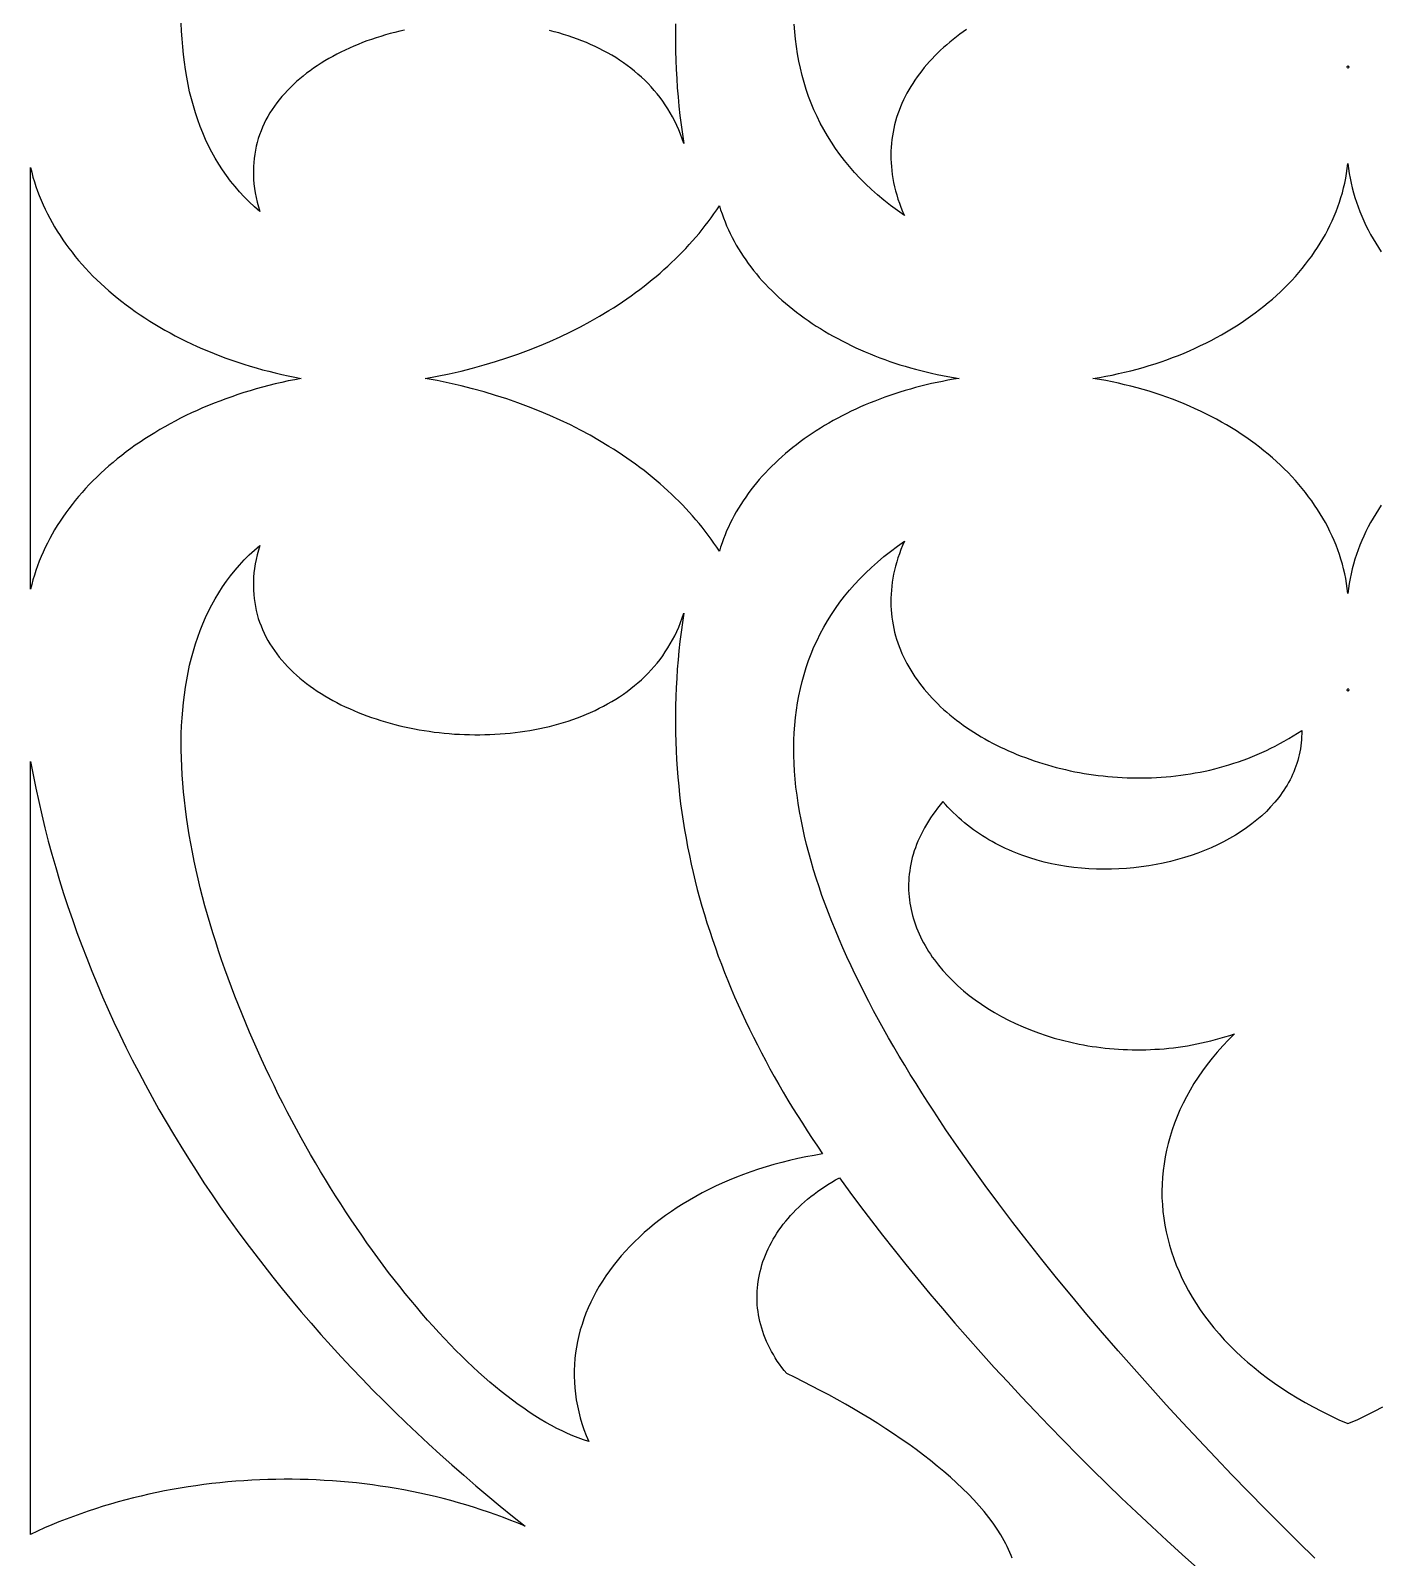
# Model space of a CAD drawing. Extents: x -4950 to -2150, y -1354 to 1346.
# Drawn here: x -2648.6 to -2495.7, y 380.7 to 554 of the extents above; entities that cross this region are included whole.
import ezdxf

# ---------------------------------------------------------------- set-up
doc = ezdxf.new("R2010")
doc.units = 0
doc.layers.add('LAYER_1', color=18, linetype='CONTINUOUS')

msp = doc.modelspace()

# ---------------------------------------------------------------- linework, layer by layer
at = {"layer": 'LAYER_1'}
for points in [[(-2606.17, 554.03), (-2606.72, 553.91), (-2607.27, 553.77), (-2607.81, 553.63), (-2608.34, 553.47), (-2608.88, 553.31), (-2609.4, 553.15), (-2609.92, 552.97), (-2610.44, 552.79), (-2610.95, 552.6), (-2611.45, 552.4), (-2611.95, 552.19), (-2612.44, 551.97), (-2612.92, 551.75), (-2613.4, 551.52), (-2613.86, 551.28), (-2614.32, 551.04), (-2614.77, 550.79), (-2615.22, 550.53), (-2615.65, 550.26), (-2616.08, 549.98), (-2616.5, 549.7), (-2616.9, 549.41), (-2617.3, 549.12), (-2617.69, 548.81), (-2618.06, 548.5), (-2618.43, 548.18), (-2618.79, 547.86), (-2619.13, 547.52), (-2619.46, 547.19), (-2619.78, 546.84), (-2620.09, 546.49), (-2620.39, 546.13), (-2620.67, 545.76), (-2620.94, 545.39), (-2621.2, 545.01), (-2621.45, 544.62), (-2621.68, 544.23), (-2621.9, 543.83), (-2622.1, 543.42), (-2622.29, 543.01), (-2622.46, 542.59), (-2622.62, 542.16), (-2622.77, 541.73), (-2622.89, 541.29), (-2623.01, 540.85), (-2623.1, 540.39), (-2623.18, 539.94), (-2623.24, 539.47), (-2623.29, 539), (-2623.32, 538.53), (-2623.33, 538.05), (-2623.32, 537.56), (-2623.3, 537.07), (-2623.26, 536.57), (-2623.2, 536.06), (-2623.12, 535.55), (-2623.02, 535.04), (-2622.9, 534.51), (-2622.76, 533.99), (-2622.6, 533.45), (-2623.21, 533.98), (-2623.8, 534.53), (-2624.36, 535.09), (-2624.9, 535.67), (-2625.41, 536.27), (-2625.91, 536.88), (-2626.38, 537.51), (-2626.83, 538.16), (-2627.26, 538.82), (-2627.66, 539.49), (-2628.04, 540.19), (-2628.41, 540.89), (-2628.75, 541.61), (-2629.07, 542.35), (-2629.37, 543.1), (-2629.64, 543.86), (-2629.9, 544.63), (-2630.14, 545.42), (-2630.36, 546.22), (-2630.56, 547.03), (-2630.74, 547.86), (-2630.9, 548.69), (-2631.04, 549.54), (-2631.16, 550.39), (-2631.27, 551.26), (-2631.35, 552.14), (-2631.42, 553.02), (-2631.47, 553.92), (-2631.51, 554.83)], [(-2575.43, 554.72), (-2575.44, 553.69), (-2575.44, 552.67), (-2575.43, 551.64), (-2575.4, 550.61), (-2575.36, 549.57), (-2575.3, 548.53), (-2575.23, 547.49), (-2575.14, 546.44), (-2575.04, 545.39), (-2574.93, 544.34), (-2574.8, 543.28), (-2574.65, 542.22), (-2574.49, 541.15), (-2574.67, 541.68), (-2574.86, 542.2), (-2575.07, 542.71), (-2575.29, 543.21), (-2575.52, 543.69), (-2575.77, 544.17), (-2576.03, 544.63), (-2576.3, 545.08), (-2576.59, 545.53), (-2576.88, 545.96), (-2577.19, 546.38), (-2577.52, 546.79), (-2577.85, 547.19), (-2578.2, 547.58), (-2578.55, 547.96), (-2578.92, 548.33), (-2579.3, 548.68), (-2579.69, 549.03), (-2580.09, 549.37), (-2580.5, 549.69), (-2580.91, 550.01), (-2581.34, 550.32), (-2581.78, 550.61), (-2582.22, 550.9), (-2582.67, 551.17), (-2583.14, 551.44), (-2583.6, 551.69), (-2584.08, 551.94), (-2584.56, 552.17), (-2585.06, 552.4), (-2585.55, 552.61), (-2586.06, 552.82), (-2586.57, 553.01), (-2587.08, 553.2), (-2587.61, 553.37), (-2588.13, 553.54), (-2588.66, 553.7), (-2589.2, 553.84), (-2589.74, 553.98)], [(-2542.4, 554.11), (-2542.79, 553.83), (-2543.18, 553.55), (-2543.56, 553.26), (-2543.93, 552.97), (-2544.3, 552.67), (-2544.66, 552.37), (-2545.01, 552.06), (-2545.35, 551.75), (-2545.68, 551.43), (-2546, 551.11), (-2546.32, 550.78), (-2546.62, 550.45), (-2546.92, 550.11), (-2547.21, 549.77), (-2547.49, 549.42), (-2547.76, 549.07), (-2548.02, 548.71), (-2548.27, 548.35), (-2548.51, 547.98), (-2548.74, 547.62), (-2548.96, 547.24), (-2549.17, 546.86), (-2549.37, 546.48), (-2549.56, 546.1), (-2549.74, 545.71), (-2549.9, 545.31), (-2550.06, 544.91), (-2550.2, 544.51), (-2550.34, 544.11), (-2550.46, 543.7), (-2550.57, 543.29), (-2550.66, 542.87), (-2550.75, 542.45), (-2550.82, 542.03), (-2550.88, 541.6), (-2550.93, 541.17), (-2550.97, 540.74), (-2550.99, 540.3), (-2551, 539.87), (-2550.99, 539.42), (-2550.97, 538.98), (-2550.94, 538.53), (-2550.9, 538.08), (-2550.84, 537.63), (-2550.77, 537.17), (-2550.68, 536.72), (-2550.58, 536.26), (-2550.46, 535.79), (-2550.33, 535.33), (-2550.19, 534.86), (-2550.03, 534.39), (-2549.85, 533.92), (-2549.66, 533.44), (-2549.45, 532.97), (-2550.26, 533.54), (-2551.04, 534.13), (-2551.79, 534.73), (-2552.51, 535.33), (-2553.2, 535.95), (-2553.87, 536.59), (-2554.5, 537.23), (-2555.11, 537.88), (-2555.69, 538.55), (-2556.24, 539.22), (-2556.77, 539.9), (-2557.27, 540.6), (-2557.74, 541.3), (-2558.19, 542.02), (-2558.61, 542.74), (-2559, 543.48), (-2559.37, 544.22), (-2559.72, 544.98), (-2560.03, 545.74), (-2560.33, 546.51), (-2560.6, 547.29), (-2560.84, 548.08), (-2561.06, 548.88), (-2561.26, 549.69), (-2561.43, 550.5), (-2561.58, 551.33), (-2561.71, 552.16), (-2561.81, 553), (-2561.89, 553.84), (-2561.95, 554.7)], [(-2495.35, 500.13), (-2495.67, 499.64), (-2495.98, 499.15), (-2496.28, 498.66), (-2496.56, 498.16), (-2496.83, 497.65), (-2497.09, 497.14), (-2497.33, 496.62), (-2497.56, 496.1), (-2497.78, 495.58), (-2497.98, 495.05), (-2498.16, 494.51), (-2498.34, 493.98), (-2498.49, 493.43), (-2498.64, 492.89), (-2498.77, 492.34), (-2498.88, 491.79), (-2498.98, 491.23), (-2499.06, 490.67), (-2499.13, 490.11), (-2499.2, 490.67), (-2499.28, 491.23), (-2499.38, 491.79), (-2499.49, 492.34), (-2499.62, 492.89), (-2499.76, 493.43), (-2499.92, 493.98), (-2500.09, 494.51), (-2500.28, 495.05), (-2500.48, 495.58), (-2500.7, 496.1), (-2500.92, 496.62), (-2501.17, 497.14), (-2501.42, 497.65), (-2501.69, 498.16), (-2501.98, 498.66), (-2502.27, 499.15), (-2502.58, 499.64), (-2502.91, 500.13), (-2503.24, 500.61), (-2503.59, 501.08), (-2503.95, 501.55), (-2504.32, 502.02), (-2504.7, 502.47), (-2505.1, 502.93), (-2505.51, 503.37), (-2505.92, 503.81), (-2506.35, 504.24), (-2506.8, 504.67), (-2507.25, 505.09), (-2507.71, 505.5), (-2508.19, 505.9), (-2508.67, 506.3), (-2509.17, 506.69), (-2509.67, 507.08), (-2510.19, 507.45), (-2510.71, 507.82), (-2511.25, 508.18), (-2511.79, 508.54), (-2512.35, 508.88), (-2512.91, 509.22), (-2513.48, 509.55), (-2514.06, 509.87), (-2514.65, 510.19), (-2515.25, 510.49), (-2515.86, 510.79), (-2516.48, 511.07), (-2517.1, 511.35), (-2517.73, 511.62), (-2518.37, 511.88), (-2519.02, 512.13), (-2519.68, 512.37), (-2520.34, 512.61), (-2521.01, 512.83), (-2521.69, 513.04), (-2522.37, 513.25), (-2523.06, 513.44), (-2523.76, 513.62), (-2524.47, 513.79), (-2525.18, 513.96), (-2525.89, 514.11), (-2526.62, 514.25), (-2527.34, 514.38), (-2528.08, 514.5), (-2527.34, 514.62), (-2526.62, 514.75), (-2525.89, 514.89), (-2525.18, 515.05), (-2524.47, 515.21), (-2523.76, 515.38), (-2523.06, 515.56), (-2522.37, 515.76), (-2521.69, 515.96), (-2521.01, 516.17), (-2520.34, 516.4), (-2519.68, 516.63), (-2519.02, 516.87), (-2518.37, 517.12), (-2517.73, 517.38), (-2517.1, 517.65), (-2516.48, 517.93), (-2515.86, 518.22), (-2515.25, 518.51), (-2514.65, 518.82), (-2514.06, 519.13), (-2513.48, 519.45), (-2512.91, 519.78), (-2512.35, 520.12), (-2511.79, 520.46), (-2511.25, 520.82), (-2510.71, 521.18), (-2510.19, 521.55), (-2509.67, 521.93), (-2509.17, 522.31), (-2508.67, 522.7), (-2508.19, 523.1), (-2507.71, 523.5), (-2507.25, 523.92), (-2506.8, 524.34), (-2506.35, 524.76), (-2505.92, 525.19), (-2505.51, 525.63), (-2505.1, 526.08), (-2504.7, 526.53), (-2504.32, 526.99), (-2503.95, 527.45), (-2503.59, 527.92), (-2503.24, 528.39), (-2502.91, 528.87), (-2502.58, 529.36), (-2502.27, 529.85), (-2501.98, 530.35), (-2501.69, 530.85), (-2501.42, 531.35), (-2501.17, 531.86), (-2500.92, 532.38), (-2500.7, 532.9), (-2500.48, 533.43), (-2500.28, 533.96), (-2500.09, 534.49), (-2499.92, 535.03), (-2499.76, 535.57), (-2499.62, 536.11), (-2499.49, 536.66), (-2499.38, 537.22), (-2499.28, 537.77), (-2499.2, 538.33), (-2499.13, 538.89), (-2499.06, 538.33), (-2498.98, 537.77), (-2498.88, 537.22), (-2498.77, 536.66), (-2498.64, 536.11), (-2498.49, 535.57), (-2498.34, 535.03), (-2498.16, 534.49), (-2497.98, 533.96), (-2497.78, 533.43), (-2497.56, 532.9), (-2497.33, 532.38), (-2497.09, 531.86), (-2496.83, 531.35), (-2496.56, 530.85), (-2496.28, 530.35), (-2495.98, 529.85), (-2495.67, 529.36), (-2495.35, 528.87)], [(-2502.88, 380.62), (-2504.76, 382.48), (-2506.65, 384.35), (-2508.53, 386.25), (-2510.41, 388.17), (-2512.3, 390.11), (-2514.17, 392.07), (-2516.04, 394.05), (-2517.9, 396.04), (-2519.74, 398.05), (-2521.58, 400.08), (-2523.39, 402.11), (-2525.2, 404.16), (-2526.98, 406.22), (-2528.74, 408.29), (-2530.47, 410.36), (-2532.19, 412.45), (-2533.87, 414.54), (-2535.53, 416.63), (-2537.15, 418.73), (-2538.74, 420.83), (-2540.3, 422.94), (-2541.82, 425.04), (-2543.3, 427.14), (-2544.74, 429.24), (-2545.44, 430.29), (-2546.13, 431.34), (-2546.81, 432.39), (-2547.48, 433.43), (-2548.14, 434.48), (-2548.79, 435.52), (-2549.42, 436.56), (-2550.04, 437.6), (-2550.65, 438.64), (-2551.25, 439.67), (-2551.83, 440.71), (-2552.4, 441.74), (-2552.95, 442.76), (-2553.49, 443.79), (-2554.02, 444.81), (-2554.53, 445.83), (-2555.03, 446.85), (-2555.51, 447.86), (-2555.98, 448.87), (-2556.43, 449.88), (-2556.87, 450.88), (-2557.29, 451.88), (-2557.69, 452.87), (-2558.08, 453.86), (-2558.45, 454.85), (-2558.81, 455.83), (-2559.14, 456.81), (-2559.46, 457.78), (-2559.76, 458.75), (-2560.05, 459.71), (-2560.31, 460.67), (-2560.56, 461.62), (-2560.79, 462.56), (-2561, 463.5), (-2561.19, 464.44), (-2561.36, 465.37), (-2561.51, 466.29), (-2561.64, 467.21), (-2561.76, 468.12), (-2561.85, 469.02), (-2561.92, 469.92), (-2561.97, 470.81), (-2562, 471.7), (-2562, 472.57), (-2561.99, 473.44), (-2561.95, 474.3), (-2561.89, 475.16), (-2561.81, 476.01), (-2561.71, 476.85), (-2561.58, 477.68), (-2561.43, 478.5), (-2561.26, 479.32), (-2561.06, 480.12), (-2560.84, 480.92), (-2560.6, 481.71), (-2560.33, 482.49), (-2560.03, 483.26), (-2559.72, 484.03), (-2559.37, 484.78), (-2559, 485.52), (-2558.61, 486.26), (-2558.19, 486.98), (-2557.74, 487.7), (-2557.27, 488.4), (-2556.77, 489.1), (-2556.24, 489.78), (-2555.69, 490.46), (-2555.11, 491.12), (-2554.5, 491.77), (-2553.87, 492.42), (-2553.2, 493.05), (-2552.51, 493.67), (-2551.79, 494.28), (-2551.04, 494.87), (-2550.26, 495.46), (-2549.45, 496.04), (-2549.66, 495.56), (-2549.85, 495.08), (-2550.03, 494.61), (-2550.19, 494.14), (-2550.33, 493.68), (-2550.46, 493.21), (-2550.58, 492.75), (-2550.68, 492.29), (-2550.77, 491.83), (-2550.84, 491.37), (-2550.9, 490.92), (-2550.94, 490.47), (-2550.97, 490.02), (-2550.99, 489.58), (-2551, 489.14), (-2550.99, 488.7), (-2550.97, 488.26), (-2550.93, 487.83), (-2550.88, 487.4), (-2550.82, 486.97), (-2550.75, 486.55), (-2550.66, 486.13), (-2550.57, 485.72), (-2550.46, 485.3), (-2550.34, 484.9), (-2550.2, 484.49), (-2550.06, 484.09), (-2549.9, 483.69), (-2549.74, 483.3), (-2549.56, 482.91), (-2549.37, 482.52), (-2549.17, 482.14), (-2548.96, 481.76), (-2548.74, 481.39), (-2548.51, 481.02), (-2548.27, 480.65), (-2548.02, 480.29), (-2547.76, 479.94), (-2547.49, 479.58), (-2547.21, 479.24), (-2546.92, 478.89), (-2546.62, 478.56), (-2546.32, 478.22), (-2546, 477.9), (-2545.68, 477.57), (-2545.35, 477.25), (-2545.01, 476.94), (-2544.66, 476.63), (-2544.3, 476.33), (-2543.93, 476.03), (-2543.56, 475.74), (-2543.18, 475.45), (-2542.79, 475.17), (-2542.4, 474.9), (-2542, 474.63), (-2541.59, 474.36), (-2541.17, 474.1), (-2540.75, 473.85), (-2540.32, 473.6), (-2539.89, 473.36), (-2539.45, 473.12), (-2539, 472.9), (-2538.55, 472.67), (-2538.09, 472.46), (-2537.63, 472.24), (-2537.16, 472.04), (-2536.69, 471.84), (-2536.21, 471.65), (-2535.72, 471.47), (-2535.24, 471.29), (-2534.74, 471.12), (-2534.25, 470.95), (-2533.75, 470.79), (-2533.24, 470.64), (-2532.73, 470.5), (-2532.22, 470.36), (-2531.7, 470.23), (-2531.18, 470.11), (-2530.66, 469.99), (-2530.13, 469.88), (-2529.6, 469.78), (-2529.07, 469.69), (-2528.54, 469.6), (-2528, 469.52), (-2527.46, 469.45), (-2526.92, 469.39), (-2526.38, 469.33), (-2525.83, 469.29), (-2525.29, 469.25), (-2524.74, 469.21), (-2524.19, 469.19), (-2523.64, 469.17), (-2523.09, 469.17), (-2522.53, 469.17), (-2521.98, 469.18), (-2521.43, 469.19), (-2520.87, 469.22), (-2520.32, 469.25), (-2519.76, 469.29), (-2519.21, 469.35), (-2518.66, 469.41), (-2518.1, 469.47), (-2517.55, 469.55), (-2517, 469.64), (-2516.45, 469.73), (-2515.9, 469.84), (-2515.35, 469.95), (-2514.8, 470.07), (-2514.25, 470.21), (-2513.71, 470.35), (-2513.17, 470.5), (-2512.63, 470.66), (-2512.09, 470.83), (-2511.55, 471.01), (-2511.02, 471.2), (-2510.49, 471.39), (-2509.96, 471.6), (-2509.43, 471.82), (-2508.91, 472.05), (-2508.39, 472.29), (-2507.88, 472.53), (-2507.37, 472.79), (-2506.86, 473.06), (-2506.35, 473.34), (-2505.85, 473.63), (-2505.36, 473.93), (-2504.87, 474.24), (-2504.38, 474.56), (-2504.38, 474.2), (-2504.39, 473.85), (-2504.41, 473.5), (-2504.44, 473.16), (-2504.48, 472.81), (-2504.53, 472.47), (-2504.59, 472.14), (-2504.66, 471.8), (-2504.74, 471.47), (-2504.82, 471.15), (-2504.92, 470.82), (-2505.03, 470.5), (-2505.15, 470.19), (-2505.27, 469.87), (-2505.41, 469.57), (-2505.55, 469.26), (-2505.7, 468.96), (-2505.86, 468.66), (-2506.03, 468.36), (-2506.21, 468.07), (-2506.39, 467.79), (-2506.58, 467.5), (-2506.78, 467.22), (-2506.99, 466.95), (-2507.43, 466.41), (-2507.9, 465.88), (-2508.39, 465.37), (-2508.92, 464.88), (-2509.46, 464.41), (-2510.04, 463.95), (-2510.64, 463.51), (-2511.26, 463.09), (-2511.9, 462.68), (-2512.56, 462.29), (-2513.24, 461.93), (-2513.94, 461.58), (-2514.66, 461.25), (-2515.4, 460.94), (-2516.15, 460.65), (-2516.91, 460.38), (-2517.69, 460.13), (-2518.48, 459.9), (-2519.28, 459.69), (-2520.09, 459.5), (-2520.91, 459.33), (-2521.74, 459.19), (-2522.58, 459.07), (-2523.42, 458.97), (-2524.26, 458.89), (-2525.11, 458.84), (-2525.97, 458.81), (-2526.82, 458.8), (-2527.67, 458.82), (-2528.53, 458.86), (-2529.38, 458.92), (-2530.23, 459.01), (-2531.08, 459.13), (-2531.92, 459.27), (-2532.76, 459.44), (-2533.59, 459.63), (-2534.41, 459.85), (-2535.23, 460.1), (-2536.03, 460.37), (-2536.43, 460.51), (-2536.82, 460.67), (-2537.21, 460.83), (-2537.6, 461), (-2537.99, 461.17), (-2538.37, 461.35), (-2538.75, 461.54), (-2539.12, 461.73), (-2539.49, 461.94), (-2539.86, 462.15), (-2540.22, 462.36), (-2540.58, 462.59), (-2540.94, 462.82), (-2541.29, 463.06), (-2541.63, 463.3), (-2541.97, 463.55), (-2542.31, 463.82), (-2542.64, 464.08), (-2542.97, 464.36), (-2543.29, 464.64), (-2543.6, 464.93), (-2543.91, 465.23), (-2544.22, 465.54), (-2544.52, 465.85), (-2544.81, 466.17), (-2545.09, 466.5), (-2545.4, 466.13), (-2545.7, 465.75), (-2545.98, 465.38), (-2546.24, 465.01), (-2546.5, 464.63), (-2546.74, 464.26), (-2546.97, 463.88), (-2547.18, 463.51), (-2547.38, 463.13), (-2547.57, 462.75), (-2547.75, 462.38), (-2547.92, 462), (-2548.07, 461.63), (-2548.21, 461.25), (-2548.34, 460.88), (-2548.45, 460.5), (-2548.56, 460.13), (-2548.65, 459.75), (-2548.73, 459.38), (-2548.8, 459), (-2548.86, 458.63), (-2548.91, 458.26), (-2548.94, 457.89), (-2548.97, 457.52), (-2548.98, 457.15), (-2548.98, 456.79), (-2548.98, 456.42), (-2548.96, 456.06), (-2548.93, 455.69), (-2548.89, 455.33), (-2548.84, 454.97), (-2548.78, 454.61), (-2548.71, 454.26), (-2548.63, 453.9), (-2548.53, 453.55), (-2548.43, 453.2), (-2548.32, 452.85), (-2548.21, 452.5), (-2548.08, 452.16), (-2547.94, 451.82), (-2547.79, 451.48), (-2547.63, 451.14), (-2547.47, 450.8), (-2547.29, 450.47), (-2547.11, 450.14), (-2546.92, 449.81), (-2546.72, 449.49), (-2546.51, 449.17), (-2546.29, 448.85), (-2546.06, 448.54), (-2545.59, 447.92), (-2545.08, 447.31), (-2544.54, 446.72), (-2543.97, 446.14), (-2543.38, 445.57), (-2542.75, 445.03), (-2542.1, 444.5), (-2541.42, 443.98), (-2540.71, 443.49), (-2539.98, 443.01), (-2539.23, 442.55), (-2538.45, 442.11), (-2537.66, 441.7), (-2536.84, 441.3), (-2536, 440.93), (-2535.14, 440.57), (-2534.26, 440.24), (-2533.36, 439.94), (-2532.45, 439.66), (-2531.52, 439.4), (-2530.58, 439.17), (-2529.62, 438.96), (-2529.14, 438.87), (-2528.65, 438.79), (-2528.16, 438.71), (-2527.67, 438.64), (-2527.17, 438.57), (-2526.67, 438.51), (-2526.17, 438.46), (-2525.67, 438.42), (-2525.16, 438.39), (-2524.65, 438.36), (-2524.14, 438.34), (-2523.63, 438.32), (-2523.11, 438.32), (-2522.59, 438.32), (-2522.07, 438.33), (-2521.55, 438.35), (-2521.03, 438.38), (-2520.51, 438.41), (-2519.98, 438.45), (-2519.46, 438.5), (-2518.93, 438.56), (-2518.4, 438.63), (-2517.87, 438.71), (-2517.34, 438.79), (-2516.81, 438.88), (-2516.28, 438.99), (-2515.75, 439.1), (-2515.22, 439.22), (-2514.68, 439.34), (-2514.15, 439.48), (-2513.62, 439.63), (-2513.09, 439.78), (-2512.55, 439.95), (-2512.02, 440.12), (-2512.7, 439.45), (-2513.34, 438.76), (-2513.96, 438.06), (-2514.54, 437.36), (-2515.1, 436.65), (-2515.63, 435.93), (-2516.13, 435.21), (-2516.6, 434.48), (-2517.04, 433.74), (-2517.45, 433), (-2517.83, 432.26), (-2518.19, 431.51), (-2518.52, 430.75), (-2518.81, 430), (-2519.08, 429.23), (-2519.32, 428.47), (-2519.54, 427.7), (-2519.72, 426.93), (-2519.88, 426.16), (-2520, 425.39), (-2520.1, 424.62), (-2520.18, 423.84), (-2520.22, 423.07), (-2520.24, 422.3), (-2520.23, 421.52), (-2520.19, 420.75), (-2520.12, 419.98), (-2520.03, 419.21), (-2519.91, 418.44), (-2519.76, 417.68), (-2519.58, 416.92), (-2519.38, 416.16), (-2519.15, 415.4), (-2518.9, 414.65), (-2518.61, 413.9), (-2518.3, 413.16), (-2517.97, 412.42), (-2517.61, 411.69), (-2517.22, 410.97), (-2516.8, 410.25), (-2516.36, 409.54), (-2515.89, 408.83), (-2515.4, 408.13), (-2514.88, 407.44), (-2514.33, 406.76), (-2513.76, 406.09), (-2513.16, 405.43), (-2512.54, 404.77), (-2511.89, 404.13), (-2511.21, 403.49), (-2510.51, 402.87), (-2509.79, 402.26), (-2509.04, 401.66), (-2508.26, 401.07), (-2507.46, 400.49), (-2506.63, 399.92), (-2505.78, 399.37), (-2504.9, 398.83), (-2504, 398.31), (-2503.08, 397.8), (-2502.13, 397.3), (-2501.15, 396.82), (-2500.15, 396.35), (-2499.13, 395.9), (-2498.1, 396.35), (-2497.1, 396.82), (-2496.13, 397.3), (-2495.18, 397.8)], [(-2537.23, 380.62), (-2537.35, 380.95), (-2537.49, 381.28), (-2537.63, 381.61), (-2537.79, 381.95), (-2537.96, 382.28), (-2538.13, 382.61), (-2538.52, 383.28), (-2538.94, 383.94), (-2539.4, 384.6), (-2539.89, 385.27), (-2540.42, 385.93), (-2540.98, 386.58), (-2541.58, 387.24), (-2542.2, 387.89), (-2542.86, 388.54), (-2543.54, 389.19), (-2544.24, 389.83), (-2544.98, 390.46), (-2545.73, 391.09), (-2546.51, 391.72), (-2547.31, 392.34), (-2548.13, 392.95), (-2548.97, 393.56), (-2549.82, 394.16), (-2550.69, 394.75), (-2551.58, 395.33), (-2552.47, 395.91), (-2553.38, 396.47), (-2554.3, 397.03), (-2555.23, 397.58), (-2556.16, 398.12), (-2557.1, 398.65), (-2558.05, 399.16), (-2559, 399.67), (-2559.95, 400.16), (-2560.9, 400.65), (-2561.86, 401.12), (-2562.81, 401.58), (-2563.09, 401.93), (-2563.37, 402.28), (-2563.63, 402.64), (-2563.88, 403), (-2564.11, 403.37), (-2564.33, 403.73), (-2564.54, 404.1), (-2564.74, 404.47), (-2564.92, 404.84), (-2565.09, 405.22), (-2565.25, 405.59), (-2565.4, 405.97), (-2565.53, 406.34), (-2565.65, 406.72), (-2565.76, 407.1), (-2565.85, 407.48), (-2565.94, 407.86), (-2566.01, 408.24), (-2566.07, 408.63), (-2566.11, 409.01), (-2566.15, 409.39), (-2566.17, 409.77), (-2566.18, 410.15), (-2566.18, 410.54), (-2566.16, 410.92), (-2566.14, 411.3), (-2566.1, 411.68), (-2566.05, 412.05), (-2565.99, 412.43), (-2565.91, 412.81), (-2565.83, 413.18), (-2565.73, 413.56), (-2565.62, 413.93), (-2565.51, 414.3), (-2565.37, 414.66), (-2565.23, 415.03), (-2565.08, 415.39), (-2564.91, 415.75), (-2564.74, 416.11), (-2564.55, 416.47), (-2564.35, 416.82), (-2564.14, 417.17), (-2563.92, 417.51), (-2563.69, 417.86), (-2563.45, 418.2), (-2563.2, 418.53), (-2562.93, 418.87), (-2562.66, 419.19), (-2562.37, 419.52), (-2562.08, 419.84), (-2561.77, 420.15), (-2561.45, 420.46), (-2561.12, 420.77), (-2560.79, 421.07), (-2560.44, 421.37), (-2560.08, 421.66), (-2559.71, 421.95), (-2559.33, 422.23), (-2558.94, 422.51), (-2558.54, 422.78), (-2558.13, 423.04), (-2557.71, 423.3), (-2557.28, 423.55), (-2556.84, 423.8), (-2555.66, 422.18), (-2554.45, 420.55), (-2553.21, 418.92), (-2551.93, 417.27), (-2550.63, 415.62), (-2549.3, 413.97), (-2547.95, 412.31), (-2546.56, 410.64), (-2545.15, 408.98), (-2543.72, 407.31), (-2542.26, 405.63), (-2540.78, 403.96), (-2539.27, 402.29), (-2537.74, 400.63), (-2536.19, 398.96), (-2534.62, 397.3), (-2533.03, 395.64), (-2531.42, 393.99), (-2529.79, 392.34), (-2528.15, 390.7), (-2526.49, 389.07), (-2524.81, 387.45), (-2523.11, 385.84), (-2521.4, 384.24), (-2519.68, 382.65), (-2517.94, 381.07), (-2516.19, 379.51)]]:
    msp.add_lwpolyline(points, dxfattribs=at)
for points in [[(-2499.13, 549.98), (-2499.08, 549.94), (-2499.05, 549.91), (-2499.04, 549.87), (-2499.04, 549.83), (-2499.07, 549.76), (-2499.13, 549.69), (-2499.18, 549.76), (-2499.21, 549.83), (-2499.22, 549.87), (-2499.2, 549.91), (-2499.18, 549.94)], [(-2648.62, 538.43), (-2648.48, 537.89), (-2648.34, 537.35), (-2648.18, 536.82), (-2648.01, 536.29), (-2647.82, 535.76), (-2647.63, 535.24), (-2647.41, 534.72), (-2647.19, 534.2), (-2646.95, 533.69), (-2646.7, 533.19), (-2646.44, 532.68), (-2646.17, 532.18), (-2645.88, 531.69), (-2645.58, 531.2), (-2645.27, 530.71), (-2644.95, 530.23), (-2644.61, 529.75), (-2644.27, 529.28), (-2643.91, 528.81), (-2643.54, 528.35), (-2643.16, 527.9), (-2642.77, 527.44), (-2642.37, 527), (-2641.95, 526.56), (-2641.53, 526.12), (-2641.1, 525.69), (-2640.65, 525.27), (-2640.2, 524.85), (-2639.73, 524.44), (-2639.25, 524.03), (-2638.77, 523.63), (-2638.27, 523.24), (-2637.77, 522.85), (-2637.25, 522.47), (-2636.73, 522.09), (-2636.19, 521.72), (-2635.65, 521.36), (-2635.09, 521.01), (-2634.53, 520.66), (-2633.96, 520.32), (-2633.38, 519.98), (-2632.79, 519.66), (-2632.2, 519.34), (-2631.59, 519.03), (-2630.98, 518.72), (-2630.35, 518.42), (-2629.72, 518.14), (-2629.09, 517.85), (-2628.44, 517.58), (-2627.79, 517.32), (-2627.12, 517.06), (-2626.46, 516.81), (-2625.78, 516.57), (-2625.1, 516.34), (-2624.41, 516.11), (-2623.71, 515.9), (-2623, 515.69), (-2622.29, 515.49), (-2621.58, 515.31), (-2620.85, 515.13), (-2620.12, 514.96), (-2619.38, 514.8), (-2618.64, 514.64), (-2617.89, 514.5), (-2618.64, 514.36), (-2619.38, 514.21), (-2620.12, 514.05), (-2620.85, 513.88), (-2621.58, 513.7), (-2622.29, 513.51), (-2623, 513.31), (-2623.71, 513.1), (-2624.41, 512.89), (-2625.1, 512.67), (-2625.78, 512.43), (-2626.46, 512.19), (-2627.12, 511.94), (-2627.79, 511.69), (-2628.44, 511.42), (-2629.09, 511.15), (-2629.72, 510.87), (-2630.35, 510.58), (-2630.98, 510.28), (-2631.59, 509.98), (-2632.2, 509.67), (-2632.79, 509.35), (-2633.38, 509.02), (-2633.96, 508.69), (-2634.53, 508.34), (-2635.09, 508), (-2635.65, 507.64), (-2636.19, 507.28), (-2636.73, 506.91), (-2637.25, 506.54), (-2637.77, 506.16), (-2638.27, 505.77), (-2638.77, 505.37), (-2639.25, 504.97), (-2639.73, 504.57), (-2640.2, 504.15), (-2640.65, 503.74), (-2641.1, 503.31), (-2641.53, 502.88), (-2641.95, 502.45), (-2642.37, 502), (-2642.77, 501.56), (-2643.16, 501.11), (-2643.54, 500.65), (-2643.91, 500.19), (-2644.27, 499.72), (-2644.61, 499.25), (-2644.95, 498.77), (-2645.27, 498.29), (-2645.58, 497.81), (-2645.88, 497.31), (-2646.17, 496.82), (-2646.44, 496.32), (-2646.7, 495.82), (-2646.95, 495.31), (-2647.19, 494.8), (-2647.41, 494.28), (-2647.63, 493.76), (-2647.82, 493.24), (-2648.01, 492.72), (-2648.18, 492.19), (-2648.34, 491.65), (-2648.48, 491.12), (-2648.62, 490.58), (-2648.61, 514.5)], [(-2570.45, 534.09), (-2570.31, 533.63), (-2570.15, 533.17), (-2569.99, 532.72), (-2569.81, 532.27), (-2569.63, 531.82), (-2569.43, 531.37), (-2569.22, 530.93), (-2569, 530.5), (-2568.77, 530.06), (-2568.53, 529.63), (-2568.28, 529.21), (-2568.02, 528.79), (-2567.75, 528.37), (-2567.47, 527.96), (-2567.18, 527.55), (-2566.88, 527.15), (-2566.57, 526.75), (-2566.25, 526.36), (-2565.92, 525.97), (-2565.58, 525.59), (-2565.23, 525.21), (-2564.88, 524.83), (-2564.51, 524.46), (-2564.13, 524.1), (-2563.75, 523.74), (-2563.36, 523.39), (-2562.96, 523.04), (-2562.55, 522.69), (-2562.13, 522.36), (-2561.71, 522.02), (-2561.27, 521.7), (-2560.83, 521.38), (-2560.38, 521.06), (-2559.93, 520.75), (-2559.46, 520.45), (-2558.99, 520.15), (-2558.51, 519.86), (-2558.03, 519.57), (-2557.53, 519.29), (-2557.03, 519.02), (-2556.53, 518.75), (-2556.01, 518.49), (-2555.49, 518.23), (-2554.97, 517.99), (-2554.44, 517.74), (-2553.9, 517.51), (-2553.35, 517.28), (-2552.8, 517.06), (-2552.24, 516.85), (-2551.68, 516.64), (-2551.11, 516.44), (-2550.54, 516.24), (-2549.96, 516.06), (-2549.37, 515.88), (-2548.78, 515.71), (-2548.19, 515.54), (-2547.59, 515.39), (-2546.98, 515.24), (-2546.38, 515.09), (-2545.76, 514.96), (-2545.14, 514.83), (-2544.52, 514.71), (-2543.89, 514.6), (-2543.26, 514.5), (-2543.89, 514.4), (-2544.52, 514.29), (-2545.14, 514.17), (-2545.76, 514.04), (-2546.38, 513.91), (-2546.98, 513.77), (-2547.59, 513.62), (-2548.19, 513.46), (-2548.78, 513.3), (-2549.37, 513.12), (-2549.96, 512.95), (-2550.54, 512.76), (-2551.11, 512.57), (-2551.68, 512.36), (-2552.24, 512.16), (-2552.8, 511.94), (-2553.35, 511.72), (-2553.9, 511.49), (-2554.44, 511.26), (-2554.97, 511.02), (-2555.49, 510.77), (-2556.01, 510.51), (-2556.53, 510.25), (-2557.03, 509.99), (-2557.53, 509.71), (-2558.03, 509.43), (-2558.51, 509.15), (-2558.99, 508.85), (-2559.46, 508.56), (-2559.93, 508.25), (-2560.38, 507.94), (-2560.83, 507.63), (-2561.27, 507.31), (-2561.71, 506.98), (-2562.13, 506.65), (-2562.55, 506.31), (-2562.96, 505.97), (-2563.36, 505.62), (-2563.75, 505.26), (-2564.13, 504.9), (-2564.51, 504.54), (-2564.88, 504.17), (-2565.23, 503.79), (-2565.58, 503.42), (-2565.92, 503.03), (-2566.25, 502.64), (-2566.57, 502.25), (-2566.88, 501.85), (-2567.18, 501.45), (-2567.47, 501.04), (-2567.75, 500.63), (-2568.02, 500.21), (-2568.28, 499.79), (-2568.53, 499.37), (-2568.77, 498.94), (-2569, 498.51), (-2569.22, 498.07), (-2569.43, 497.63), (-2569.63, 497.19), (-2569.81, 496.74), (-2569.99, 496.29), (-2570.15, 495.83), (-2570.31, 495.37), (-2570.45, 494.91), (-2570.75, 495.37), (-2571.07, 495.82), (-2571.39, 496.28), (-2571.72, 496.72), (-2572.06, 497.17), (-2572.4, 497.61), (-2572.76, 498.04), (-2573.12, 498.47), (-2573.49, 498.9), (-2573.87, 499.32), (-2574.26, 499.74), (-2574.65, 500.15), (-2575.05, 500.56), (-2575.46, 500.97), (-2575.88, 501.37), (-2576.3, 501.76), (-2576.74, 502.15), (-2577.18, 502.54), (-2577.62, 502.92), (-2578.08, 503.3), (-2578.54, 503.67), (-2579, 504.04), (-2579.48, 504.4), (-2579.96, 504.76), (-2580.45, 505.11), (-2580.94, 505.46), (-2581.44, 505.8), (-2581.95, 506.14), (-2582.46, 506.47), (-2582.98, 506.79), (-2584.04, 507.43), (-2585.13, 508.05), (-2586.23, 508.64), (-2587.36, 509.22), (-2588.51, 509.77), (-2589.69, 510.3), (-2590.88, 510.8), (-2592.1, 511.28), (-2593.33, 511.74), (-2594.58, 512.17), (-2595.85, 512.58), (-2597.14, 512.97), (-2598.45, 513.33), (-2599.77, 513.66), (-2601.11, 513.97), (-2602.46, 514.25), (-2603.83, 514.5), (-2602.46, 514.76), (-2601.11, 515.04), (-2599.77, 515.34), (-2598.45, 515.68), (-2597.14, 516.04), (-2595.85, 516.42), (-2594.58, 516.83), (-2593.33, 517.26), (-2592.1, 517.72), (-2590.88, 518.2), (-2589.69, 518.71), (-2588.51, 519.23), (-2587.36, 519.78), (-2586.23, 520.36), (-2585.13, 520.95), (-2584.04, 521.57), (-2582.98, 522.21), (-2582.46, 522.53), (-2581.95, 522.87), (-2581.44, 523.2), (-2580.94, 523.55), (-2580.45, 523.89), (-2579.96, 524.25), (-2579.48, 524.6), (-2579, 524.97), (-2578.54, 525.33), (-2578.08, 525.71), (-2577.62, 526.08), (-2577.18, 526.46), (-2576.74, 526.85), (-2576.3, 527.24), (-2575.88, 527.64), (-2575.46, 528.04), (-2575.05, 528.44), (-2574.65, 528.85), (-2574.26, 529.26), (-2573.87, 529.68), (-2573.49, 530.1), (-2573.12, 530.53), (-2572.76, 530.96), (-2572.4, 531.4), (-2572.06, 531.84), (-2571.72, 532.28), (-2571.39, 532.73), (-2571.07, 533.18), (-2570.75, 533.63)], [(-2622.6, 495.55), (-2622.76, 495.02), (-2622.9, 494.49), (-2623.02, 493.97), (-2623.12, 493.45), (-2623.2, 492.94), (-2623.26, 492.43), (-2623.3, 491.94), (-2623.32, 491.44), (-2623.33, 490.96), (-2623.32, 490.47), (-2623.29, 490), (-2623.24, 489.53), (-2623.18, 489.07), (-2623.1, 488.61), (-2623.01, 488.16), (-2622.89, 487.71), (-2622.77, 487.27), (-2622.62, 486.84), (-2622.46, 486.42), (-2622.29, 486), (-2622.1, 485.58), (-2621.9, 485.18), (-2621.68, 484.78), (-2621.45, 484.38), (-2621.2, 484), (-2620.94, 483.62), (-2620.67, 483.24), (-2620.39, 482.88), (-2620.09, 482.52), (-2619.78, 482.16), (-2619.46, 481.82), (-2619.13, 481.48), (-2618.79, 481.15), (-2618.43, 480.82), (-2618.06, 480.5), (-2617.69, 480.19), (-2617.3, 479.89), (-2616.9, 479.59), (-2616.5, 479.3), (-2616.08, 479.02), (-2615.65, 478.74), (-2615.22, 478.48), (-2614.77, 478.22), (-2614.32, 477.96), (-2613.86, 477.72), (-2613.4, 477.48), (-2612.92, 477.25), (-2612.44, 477.03), (-2611.95, 476.81), (-2611.45, 476.61), (-2610.95, 476.41), (-2610.44, 476.22), (-2609.92, 476.03), (-2609.4, 475.86), (-2608.88, 475.69), (-2608.34, 475.53), (-2607.81, 475.38), (-2607.27, 475.23), (-2606.72, 475.1), (-2606.17, 474.97), (-2605.62, 474.85), (-2605.06, 474.74), (-2604.5, 474.64), (-2603.94, 474.54), (-2603.38, 474.46), (-2602.81, 474.38), (-2602.24, 474.31), (-2601.67, 474.25), (-2601.1, 474.2), (-2600.52, 474.15), (-2599.95, 474.12), (-2599.37, 474.09), (-2598.8, 474.08), (-2598.22, 474.07), (-2597.64, 474.07), (-2597.07, 474.08), (-2596.49, 474.09), (-2595.92, 474.12), (-2595.34, 474.16), (-2594.77, 474.2), (-2594.2, 474.26), (-2593.64, 474.32), (-2593.07, 474.39), (-2592.51, 474.47), (-2591.95, 474.56), (-2591.39, 474.66), (-2590.84, 474.77), (-2590.29, 474.89), (-2589.74, 475.02), (-2589.2, 475.16), (-2588.66, 475.31), (-2588.13, 475.46), (-2587.61, 475.63), (-2587.08, 475.8), (-2586.57, 475.99), (-2586.06, 476.19), (-2585.55, 476.39), (-2585.06, 476.61), (-2584.56, 476.83), (-2584.08, 477.07), (-2583.6, 477.31), (-2583.14, 477.57), (-2582.67, 477.83), (-2582.22, 478.11), (-2581.78, 478.39), (-2581.34, 478.69), (-2580.91, 478.99), (-2580.5, 479.31), (-2580.09, 479.64), (-2579.69, 479.97), (-2579.3, 480.32), (-2578.92, 480.68), (-2578.55, 481.04), (-2578.2, 481.42), (-2577.85, 481.81), (-2577.52, 482.21), (-2577.19, 482.62), (-2576.88, 483.04), (-2576.59, 483.48), (-2576.3, 483.92), (-2576.03, 484.37), (-2575.77, 484.84), (-2575.52, 485.31), (-2575.29, 485.8), (-2575.07, 486.29), (-2574.86, 486.8), (-2574.67, 487.32), (-2574.49, 487.85), (-2574.65, 486.79), (-2574.8, 485.72), (-2574.93, 484.66), (-2575.04, 483.61), (-2575.14, 482.56), (-2575.23, 481.51), (-2575.3, 480.47), (-2575.36, 479.43), (-2575.4, 478.39), (-2575.43, 477.36), (-2575.44, 476.33), (-2575.44, 475.31), (-2575.43, 474.29), (-2575.41, 473.27), (-2575.37, 472.26), (-2575.31, 471.25), (-2575.25, 470.24), (-2575.17, 469.24), (-2575.07, 468.24), (-2574.97, 467.24), (-2574.85, 466.25), (-2574.71, 465.26), (-2574.57, 464.28), (-2574.41, 463.29), (-2574.24, 462.32), (-2574.06, 461.34), (-2573.86, 460.37), (-2573.65, 459.4), (-2573.43, 458.43), (-2573.2, 457.47), (-2572.96, 456.51), (-2572.7, 455.56), (-2572.43, 454.61), (-2572.15, 453.66), (-2571.86, 452.71), (-2571.55, 451.77), (-2571.24, 450.83), (-2570.91, 449.89), (-2570.58, 448.95), (-2570.23, 448.02), (-2569.87, 447.1), (-2569.5, 446.17), (-2569.11, 445.25), (-2568.72, 444.33), (-2568.32, 443.41), (-2567.9, 442.5), (-2567.48, 441.59), (-2567.04, 440.68), (-2566.6, 439.77), (-2566.14, 438.87), (-2565.68, 437.97), (-2565.2, 437.07), (-2564.71, 436.18), (-2564.22, 435.28), (-2563.71, 434.39), (-2563.2, 433.51), (-2562.67, 432.62), (-2562.14, 431.74), (-2561.59, 430.86), (-2561.04, 429.98), (-2560.48, 429.11), (-2559.91, 428.24), (-2559.33, 427.37), (-2558.74, 426.5), (-2559.69, 426.34), (-2560.63, 426.17), (-2561.56, 425.97), (-2562.48, 425.77), (-2563.38, 425.54), (-2564.27, 425.3), (-2565.15, 425.04), (-2566.02, 424.77), (-2566.87, 424.49), (-2567.7, 424.18), (-2568.52, 423.87), (-2569.33, 423.54), (-2570.12, 423.19), (-2570.9, 422.83), (-2571.66, 422.46), (-2572.41, 422.08), (-2573.14, 421.68), (-2573.86, 421.27), (-2574.55, 420.85), (-2575.24, 420.42), (-2575.9, 419.97), (-2576.55, 419.51), (-2577.18, 419.05), (-2577.8, 418.57), (-2578.39, 418.08), (-2578.97, 417.58), (-2579.53, 417.07), (-2580.07, 416.55), (-2580.6, 416.02), (-2581.1, 415.48), (-2581.59, 414.94), (-2582.05, 414.38), (-2582.5, 413.82), (-2582.93, 413.25), (-2583.33, 412.67), (-2583.72, 412.08), (-2584.08, 411.49), (-2584.43, 410.89), (-2584.75, 410.29), (-2585.05, 409.67), (-2585.33, 409.06), (-2585.59, 408.43), (-2585.83, 407.8), (-2586.04, 407.17), (-2586.24, 406.53), (-2586.41, 405.89), (-2586.55, 405.24), (-2586.67, 404.59), (-2586.77, 403.93), (-2586.85, 403.28), (-2586.9, 402.62), (-2586.93, 401.95), (-2586.93, 401.29), (-2586.91, 400.62), (-2586.86, 399.95), (-2586.79, 399.27), (-2586.7, 398.6), (-2586.57, 397.93), (-2586.42, 397.25), (-2586.25, 396.58), (-2586.05, 395.9), (-2585.82, 395.23), (-2585.57, 394.55), (-2585.28, 393.88), (-2585.88, 394.07), (-2586.47, 394.29), (-2587.08, 394.52), (-2587.68, 394.78), (-2588.29, 395.07), (-2588.91, 395.37), (-2589.52, 395.7), (-2590.14, 396.04), (-2590.77, 396.41), (-2591.39, 396.8), (-2592.02, 397.21), (-2592.66, 397.64), (-2593.29, 398.09), (-2593.93, 398.56), (-2594.56, 399.04), (-2595.2, 399.55), (-2595.85, 400.07), (-2596.49, 400.61), (-2597.13, 401.17), (-2597.77, 401.75), (-2598.42, 402.34), (-2599.06, 402.95), (-2599.71, 403.58), (-2600.35, 404.22), (-2600.99, 404.88), (-2601.64, 405.55), (-2602.28, 406.24), (-2602.92, 406.95), (-2603.56, 407.66), (-2604.2, 408.4), (-2604.83, 409.14), (-2605.47, 409.9), (-2606.1, 410.67), (-2606.73, 411.46), (-2607.35, 412.25), (-2607.98, 413.06), (-2608.6, 413.88), (-2609.22, 414.71), (-2609.83, 415.56), (-2610.44, 416.41), (-2611.04, 417.28), (-2611.64, 418.15), (-2612.24, 419.04), (-2612.83, 419.93), (-2613.42, 420.83), (-2614, 421.75), (-2614.58, 422.67), (-2615.15, 423.6), (-2615.71, 424.53), (-2616.27, 425.48), (-2616.83, 426.43), (-2617.37, 427.39), (-2617.91, 428.35), (-2618.44, 429.32), (-2618.97, 430.3), (-2619.49, 431.28), (-2620, 432.27), (-2620.5, 433.26), (-2620.99, 434.26), (-2621.48, 435.26), (-2621.95, 436.26), (-2622.42, 437.27), (-2622.88, 438.29), (-2623.33, 439.3), (-2623.77, 440.32), (-2624.2, 441.34), (-2624.62, 442.36), (-2625.03, 443.39), (-2625.43, 444.41), (-2625.82, 445.44), (-2626.2, 446.46), (-2626.57, 447.49), (-2626.93, 448.52), (-2627.27, 449.55), (-2627.6, 450.57), (-2627.93, 451.6), (-2628.24, 452.62), (-2628.53, 453.65), (-2628.82, 454.67), (-2629.09, 455.68), (-2629.35, 456.7), (-2629.59, 457.71), (-2629.82, 458.72), (-2630.04, 459.73), (-2630.24, 460.73), (-2630.43, 461.73), (-2630.61, 462.72), (-2630.77, 463.71), (-2630.92, 464.7), (-2631.05, 465.68), (-2631.16, 466.65), (-2631.26, 467.61), (-2631.35, 468.57), (-2631.41, 469.53), (-2631.46, 470.47), (-2631.5, 471.41), (-2631.52, 472.34), (-2631.52, 473.26), (-2631.51, 474.18), (-2631.47, 475.08), (-2631.42, 475.98), (-2631.35, 476.87), (-2631.27, 477.74), (-2631.16, 478.61), (-2631.04, 479.47), (-2630.9, 480.31), (-2630.74, 481.15), (-2630.56, 481.97), (-2630.36, 482.78), (-2630.14, 483.58), (-2629.9, 484.37), (-2629.64, 485.14), (-2629.37, 485.91), (-2629.07, 486.65), (-2628.75, 487.39), (-2628.41, 488.11), (-2628.04, 488.82), (-2627.66, 489.51), (-2627.26, 490.18), (-2626.83, 490.85), (-2626.38, 491.49), (-2625.91, 492.12), (-2625.41, 492.74), (-2624.9, 493.33), (-2624.36, 493.91), (-2623.8, 494.48), (-2623.21, 495.02)], [(-2499.13, 479.31), (-2499.07, 479.24), (-2499.04, 479.17), (-2499.04, 479.13), (-2499.05, 479.1), (-2499.08, 479.06), (-2499.13, 479.03), (-2499.18, 479.06), (-2499.2, 479.1), (-2499.22, 479.13), (-2499.21, 479.17), (-2499.18, 479.24)], [(-2648.62, 471.03), (-2648.33, 469.52), (-2648.02, 468.01), (-2647.69, 466.5), (-2647.35, 465), (-2646.98, 463.5), (-2646.6, 462), (-2646.19, 460.51), (-2645.76, 459.02), (-2645.32, 457.54), (-2644.86, 456.06), (-2644.37, 454.58), (-2643.87, 453.1), (-2643.35, 451.63), (-2642.8, 450.17), (-2642.24, 448.71), (-2641.66, 447.25), (-2641.06, 445.8), (-2640.45, 444.35), (-2639.81, 442.91), (-2639.15, 441.47), (-2638.48, 440.04), (-2637.79, 438.61), (-2637.07, 437.18), (-2636.34, 435.77), (-2635.59, 434.35), (-2634.83, 432.94), (-2634.04, 431.54), (-2633.23, 430.14), (-2632.41, 428.75), (-2631.57, 427.37), (-2630.71, 425.98), (-2629.83, 424.61), (-2628.94, 423.24), (-2628.02, 421.88), (-2627.09, 420.52), (-2626.14, 419.17), (-2625.17, 417.83), (-2624.18, 416.49), (-2623.18, 415.16), (-2622.16, 413.83), (-2621.12, 412.52), (-2620.06, 411.21), (-2618.99, 409.9), (-2617.9, 408.6), (-2616.79, 407.31), (-2615.66, 406.03), (-2614.52, 404.75), (-2613.36, 403.48), (-2612.18, 402.22), (-2610.98, 400.97), (-2609.77, 399.72), (-2608.54, 398.48), (-2607.29, 397.25), (-2606.03, 396.03), (-2604.75, 394.82), (-2603.45, 393.61), (-2602.14, 392.41), (-2600.81, 391.22), (-2599.46, 390.04), (-2598.1, 388.86), (-2596.72, 387.7), (-2595.32, 386.54), (-2593.91, 385.39), (-2592.48, 384.26), (-2593.3, 384.6), (-2594.13, 384.93), (-2594.96, 385.25), (-2595.8, 385.56), (-2596.64, 385.86), (-2597.49, 386.14), (-2598.35, 386.42), (-2599.21, 386.68), (-2600.07, 386.93), (-2600.94, 387.17), (-2601.81, 387.4), (-2602.69, 387.62), (-2603.57, 387.83), (-2604.46, 388.02), (-2605.34, 388.2), (-2606.24, 388.38), (-2607.13, 388.54), (-2608.03, 388.69), (-2608.93, 388.82), (-2609.83, 388.95), (-2610.74, 389.07), (-2611.64, 389.17), (-2612.55, 389.26), (-2613.46, 389.34), (-2614.37, 389.41), (-2615.28, 389.47), (-2616.2, 389.52), (-2617.11, 389.55), (-2618.02, 389.58), (-2618.94, 389.59), (-2619.85, 389.59), (-2620.77, 389.58), (-2621.68, 389.56), (-2622.59, 389.53), (-2623.5, 389.49), (-2624.41, 389.43), (-2625.32, 389.36), (-2626.23, 389.29), (-2627.14, 389.2), (-2628.04, 389.1), (-2628.95, 388.99), (-2629.85, 388.86), (-2630.74, 388.73), (-2631.64, 388.59), (-2632.53, 388.43), (-2633.42, 388.26), (-2634.3, 388.08), (-2635.18, 387.89), (-2636.06, 387.69), (-2636.94, 387.48), (-2637.81, 387.26), (-2638.67, 387.02), (-2639.53, 386.78), (-2640.38, 386.52), (-2641.23, 386.25), (-2642.08, 385.97), (-2642.92, 385.68), (-2643.75, 385.38), (-2644.58, 385.07), (-2645.4, 384.75), (-2646.21, 384.41), (-2647.02, 384.07), (-2647.82, 383.71), (-2648.62, 383.34)]]:
    msp.add_lwpolyline(points, close=True, dxfattribs=at)

doc.saveas('drawing.dxf')
